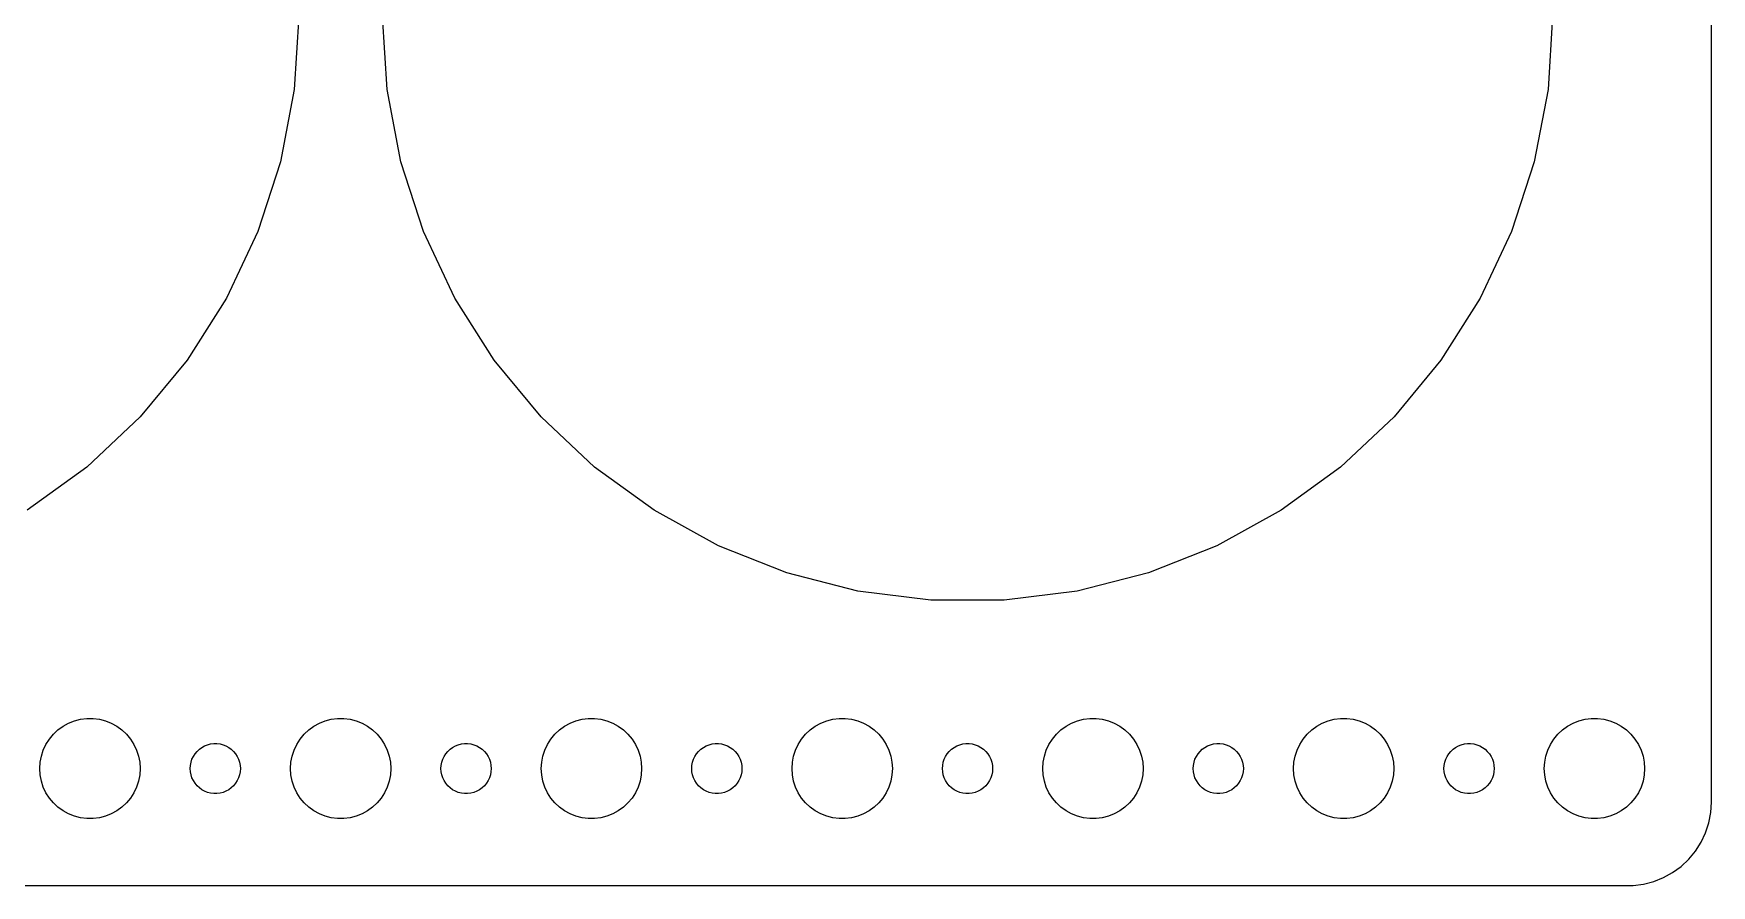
# Model space of a CAD drawing. Header units: metres. Extents: x -194 to 194, y -52 to 52.
# Drawn here: x 94.1 to 194.5, y -52 to -1 of the extents above; entities that cross this region are included whole.
import ezdxf

# ---------------------------------------------------------------- set-up
doc = ezdxf.new("R2010")
doc.units = ezdxf.units.M

msp = doc.modelspace()

# ---------------------------------------------------------------- linework, layer by layer
for p, q in [((194.5, -47), (194.5, 47)), ((110, 0), (109.724, -4.38666)), ((115.276, -4.38666), (115, 0)), ((185, 0), (184.724, -4.38666)), ((109.724, -4.38666), (108.9, -8.70413)), ((116.1, -8.70413), (115.276, -4.38666)), ((184.724, -4.38666), (183.9, -8.70413)), ((108.9, -8.70413), (107.542, -12.8844)), ((117.458, -12.8844), (116.1, -8.70413)), ((183.9, -8.70413), (182.542, -12.8844)), ((107.542, -12.8844), (105.671, -16.8614)), ((119.329, -16.8614), (117.458, -12.8844)), ((182.542, -12.8844), (180.671, -16.8614)), ((105.671, -16.8614), (103.316, -20.5725)), ((121.684, -20.5725), (119.329, -16.8614)), ((180.671, -16.8614), (178.316, -20.5725)), ((103.316, -20.5725), (100.514, -23.9591)), ((124.486, -23.9591), (121.684, -20.5725)), ((178.316, -20.5725), (175.514, -23.9591)), ((100.514, -23.9591), (97.3098, -26.968)), ((127.69, -26.968), (124.486, -23.9591)), ((175.514, -23.9591), (172.31, -26.968)), ((97.3098, -26.968), (93.7539, -29.5515)), ((131.246, -29.5515), (127.69, -26.968)), ((172.31, -26.968), (168.754, -29.5515)), ((135.098, -31.6689), (131.246, -29.5515)), ((168.754, -29.5515), (164.902, -31.6689)), ((139.184, -33.287), (135.098, -31.6689)), ((164.902, -31.6689), (160.816, -33.287)), ((143.442, -34.3801), (139.184, -33.287)), ((160.816, -33.287), (156.558, -34.3801)), ((147.802, -34.9309), (143.442, -34.3801)), ((152.198, -34.9309), (147.802, -34.9309)), ((156.558, -34.3801), (152.198, -34.9309)), ((96.2227, -42.2855), (96.573, -42.1468)), ((96.573, -42.1468), (96.9379, -42.0531)), ((96.9379, -42.0531), (97.3116, -42.0059)), ((97.3116, -42.0059), (97.6884, -42.0059)), ((97.6884, -42.0059), (98.0621, -42.0531)), ((98.0621, -42.0531), (98.427, -42.1468)), ((98.427, -42.1468), (98.7773, -42.2855)), ((111.223, -42.2855), (111.573, -42.1468)), ((111.573, -42.1468), (111.938, -42.0531)), ((111.938, -42.0531), (112.312, -42.0059)), ((112.312, -42.0059), (112.688, -42.0059)), ((112.688, -42.0059), (113.062, -42.0531)), ((113.062, -42.0531), (113.427, -42.1468)), ((113.427, -42.1468), (113.777, -42.2855)), ((126.223, -42.2855), (126.573, -42.1468)), ((126.573, -42.1468), (126.938, -42.0531)), ((126.938, -42.0531), (127.312, -42.0059)), ((127.312, -42.0059), (127.688, -42.0059)), ((127.688, -42.0059), (128.062, -42.0531)), ((128.062, -42.0531), (128.427, -42.1468)), ((128.427, -42.1468), (128.777, -42.2855)), ((141.223, -42.2855), (141.573, -42.1468)), ((141.573, -42.1468), (141.938, -42.0531)), ((141.938, -42.0531), (142.312, -42.0059)), ((142.312, -42.0059), (142.688, -42.0059)), ((142.688, -42.0059), (143.062, -42.0531)), ((143.062, -42.0531), (143.427, -42.1468)), ((143.427, -42.1468), (143.777, -42.2855)), ((156.223, -42.2855), (156.573, -42.1468)), ((156.573, -42.1468), (156.938, -42.0531)), ((156.938, -42.0531), (157.312, -42.0059)), ((157.312, -42.0059), (157.688, -42.0059)), ((157.688, -42.0059), (158.062, -42.0531)), ((158.062, -42.0531), (158.427, -42.1468)), ((158.427, -42.1468), (158.777, -42.2855)), ((171.223, -42.2855), (171.573, -42.1468)), ((171.573, -42.1468), (171.938, -42.0531)), ((171.938, -42.0531), (172.312, -42.0059)), ((172.312, -42.0059), (172.688, -42.0059)), ((172.688, -42.0059), (173.062, -42.0531)), ((173.062, -42.0531), (173.427, -42.1468)), ((173.427, -42.1468), (173.777, -42.2855)), ((186.223, -42.2855), (186.573, -42.1468)), ((186.573, -42.1468), (186.938, -42.0531)), ((186.938, -42.0531), (187.312, -42.0059)), ((187.312, -42.0059), (187.688, -42.0059)), ((187.688, -42.0059), (188.062, -42.0531)), ((188.062, -42.0531), (188.427, -42.1468)), ((188.427, -42.1468), (188.777, -42.2855)), ((95.073, -43.2366), (95.3131, -42.9464)), ((95.3131, -42.9464), (95.5877, -42.6885)), ((95.5877, -42.6885), (95.8925, -42.467)), ((95.8925, -42.467), (96.2227, -42.2855)), ((98.7773, -42.2855), (99.1075, -42.467)), ((99.1075, -42.467), (99.4123, -42.6885)), ((99.4123, -42.6885), (99.6869, -42.9464)), ((99.6869, -42.9464), (99.927, -43.2366)), ((110.073, -43.2366), (110.313, -42.9464)), ((110.313, -42.9464), (110.588, -42.6885)), ((110.588, -42.6885), (110.893, -42.467)), ((110.893, -42.467), (111.223, -42.2855)), ((113.777, -42.2855), (114.107, -42.467)), ((114.107, -42.467), (114.412, -42.6885)), ((114.412, -42.6885), (114.687, -42.9464)), ((114.687, -42.9464), (114.927, -43.2366)), ((125.073, -43.2366), (125.313, -42.9464)), ((125.313, -42.9464), (125.588, -42.6885)), ((125.588, -42.6885), (125.893, -42.467)), ((125.893, -42.467), (126.223, -42.2855)), ((128.777, -42.2855), (129.107, -42.467)), ((129.107, -42.467), (129.412, -42.6885)), ((129.412, -42.6885), (129.687, -42.9464)), ((129.687, -42.9464), (129.927, -43.2366)), ((140.073, -43.2366), (140.313, -42.9464)), ((140.313, -42.9464), (140.588, -42.6885)), ((140.588, -42.6885), (140.893, -42.467)), ((140.893, -42.467), (141.223, -42.2855)), ((143.777, -42.2855), (144.107, -42.467)), ((144.107, -42.467), (144.412, -42.6885)), ((144.412, -42.6885), (144.687, -42.9464)), ((144.687, -42.9464), (144.927, -43.2366)), ((155.073, -43.2366), (155.313, -42.9464)), ((155.313, -42.9464), (155.588, -42.6885)), ((155.588, -42.6885), (155.893, -42.467)), ((155.893, -42.467), (156.223, -42.2855)), ((158.777, -42.2855), (159.107, -42.467)), ((159.107, -42.467), (159.412, -42.6885)), ((159.412, -42.6885), (159.687, -42.9464)), ((159.687, -42.9464), (159.927, -43.2366)), ((170.073, -43.2366), (170.313, -42.9464)), ((170.313, -42.9464), (170.588, -42.6885)), ((170.588, -42.6885), (170.893, -42.467)), ((170.893, -42.467), (171.223, -42.2855)), ((173.777, -42.2855), (174.107, -42.467)), ((174.107, -42.467), (174.412, -42.6885)), ((174.412, -42.6885), (174.687, -42.9464)), ((174.687, -42.9464), (174.927, -43.2366)), ((185.073, -43.2366), (185.313, -42.9464)), ((185.313, -42.9464), (185.588, -42.6885)), ((185.588, -42.6885), (185.893, -42.467)), ((185.893, -42.467), (186.223, -42.2855)), ((188.777, -42.2855), (189.107, -42.467)), ((189.107, -42.467), (189.412, -42.6885)), ((189.412, -42.6885), (189.687, -42.9464)), ((189.687, -42.9464), (189.927, -43.2366)), ((94.5943, -44.2539), (94.7107, -43.8956)), ((94.7107, -43.8956), (94.8711, -43.5547)), ((94.8711, -43.5547), (95.073, -43.2366)), ((99.927, -43.2366), (100.129, -43.5547)), ((100.129, -43.5547), (100.289, -43.8956)), ((100.289, -43.8956), (100.406, -44.2539)), ((103.686, -44.2774), (103.786, -44.1183)), ((103.786, -44.1183), (103.907, -43.9732)), ((103.907, -43.9732), (104.044, -43.8442)), ((104.044, -43.8442), (104.196, -43.7335)), ((104.196, -43.7335), (104.361, -43.6428)), ((104.361, -43.6428), (104.536, -43.5734)), ((104.536, -43.5734), (104.719, -43.5266)), ((104.719, -43.5266), (104.906, -43.503)), ((104.906, -43.503), (105.094, -43.503)), ((105.094, -43.503), (105.281, -43.5266)), ((105.281, -43.5266), (105.464, -43.5734)), ((105.464, -43.5734), (105.639, -43.6428)), ((105.639, -43.6428), (105.804, -43.7335)), ((105.804, -43.7335), (105.956, -43.8442)), ((105.956, -43.8442), (106.093, -43.9732)), ((106.093, -43.9732), (106.214, -44.1183)), ((106.214, -44.1183), (106.314, -44.2774)), ((109.594, -44.2539), (109.711, -43.8956)), ((109.711, -43.8956), (109.871, -43.5547)), ((109.871, -43.5547), (110.073, -43.2366)), ((114.927, -43.2366), (115.129, -43.5547)), ((115.129, -43.5547), (115.289, -43.8956)), ((115.289, -43.8956), (115.406, -44.2539)), ((118.686, -44.2774), (118.786, -44.1183)), ((118.786, -44.1183), (118.907, -43.9732)), ((118.907, -43.9732), (119.044, -43.8442)), ((119.044, -43.8442), (119.196, -43.7335)), ((119.196, -43.7335), (119.361, -43.6428)), ((119.361, -43.6428), (119.536, -43.5734)), ((119.536, -43.5734), (119.719, -43.5266)), ((119.719, -43.5266), (119.906, -43.503)), ((119.906, -43.503), (120.094, -43.503)), ((120.094, -43.503), (120.281, -43.5266)), ((120.281, -43.5266), (120.464, -43.5734)), ((120.464, -43.5734), (120.639, -43.6428)), ((120.639, -43.6428), (120.804, -43.7335)), ((120.804, -43.7335), (120.956, -43.8442)), ((120.956, -43.8442), (121.093, -43.9732)), ((121.093, -43.9732), (121.214, -44.1183)), ((121.214, -44.1183), (121.314, -44.2774)), ((124.594, -44.2539), (124.711, -43.8956)), ((124.711, -43.8956), (124.871, -43.5547)), ((124.871, -43.5547), (125.073, -43.2366)), ((129.927, -43.2366), (130.129, -43.5547)), ((130.129, -43.5547), (130.289, -43.8956)), ((130.289, -43.8956), (130.406, -44.2539)), ((133.686, -44.2774), (133.786, -44.1183)), ((133.786, -44.1183), (133.907, -43.9732)), ((133.907, -43.9732), (134.044, -43.8442)), ((134.044, -43.8442), (134.196, -43.7335)), ((134.196, -43.7335), (134.361, -43.6428)), ((134.361, -43.6428), (134.536, -43.5734)), ((134.536, -43.5734), (134.719, -43.5266)), ((134.719, -43.5266), (134.906, -43.503)), ((134.906, -43.503), (135.094, -43.503)), ((135.094, -43.503), (135.281, -43.5266)), ((135.281, -43.5266), (135.464, -43.5734)), ((135.464, -43.5734), (135.639, -43.6428)), ((135.639, -43.6428), (135.804, -43.7335)), ((135.804, -43.7335), (135.956, -43.8442)), ((135.956, -43.8442), (136.093, -43.9732)), ((136.093, -43.9732), (136.214, -44.1183)), ((136.214, -44.1183), (136.314, -44.2774)), ((139.594, -44.2539), (139.711, -43.8956)), ((139.711, -43.8956), (139.871, -43.5547)), ((139.871, -43.5547), (140.073, -43.2366)), ((144.927, -43.2366), (145.129, -43.5547)), ((145.129, -43.5547), (145.289, -43.8956)), ((145.289, -43.8956), (145.406, -44.2539)), ((148.686, -44.2774), (148.786, -44.1183)), ((148.786, -44.1183), (148.907, -43.9732)), ((148.907, -43.9732), (149.044, -43.8442)), ((149.044, -43.8442), (149.196, -43.7335)), ((149.196, -43.7335), (149.361, -43.6428)), ((149.361, -43.6428), (149.536, -43.5734)), ((149.536, -43.5734), (149.719, -43.5266)), ((149.719, -43.5266), (149.906, -43.503)), ((149.906, -43.503), (150.094, -43.503)), ((150.094, -43.503), (150.281, -43.5266)), ((150.281, -43.5266), (150.464, -43.5734)), ((150.464, -43.5734), (150.639, -43.6428)), ((150.639, -43.6428), (150.804, -43.7335)), ((150.804, -43.7335), (150.956, -43.8442)), ((150.956, -43.8442), (151.093, -43.9732)), ((151.093, -43.9732), (151.214, -44.1183)), ((151.214, -44.1183), (151.314, -44.2774)), ((154.594, -44.2539), (154.711, -43.8956)), ((154.711, -43.8956), (154.871, -43.5547)), ((154.871, -43.5547), (155.073, -43.2366)), ((159.927, -43.2366), (160.129, -43.5547)), ((160.129, -43.5547), (160.289, -43.8956)), ((160.289, -43.8956), (160.406, -44.2539)), ((163.686, -44.2774), (163.786, -44.1183)), ((163.786, -44.1183), (163.907, -43.9732)), ((163.907, -43.9732), (164.044, -43.8442)), ((164.044, -43.8442), (164.196, -43.7335)), ((164.196, -43.7335), (164.361, -43.6428)), ((164.361, -43.6428), (164.536, -43.5734)), ((164.536, -43.5734), (164.719, -43.5266)), ((164.719, -43.5266), (164.906, -43.503)), ((164.906, -43.503), (165.094, -43.503)), ((165.094, -43.503), (165.281, -43.5266)), ((165.281, -43.5266), (165.464, -43.5734)), ((165.464, -43.5734), (165.639, -43.6428)), ((165.639, -43.6428), (165.804, -43.7335)), ((165.804, -43.7335), (165.956, -43.8442)), ((165.956, -43.8442), (166.093, -43.9732)), ((166.093, -43.9732), (166.214, -44.1183)), ((166.214, -44.1183), (166.314, -44.2774)), ((169.594, -44.2539), (169.711, -43.8956)), ((169.711, -43.8956), (169.871, -43.5547)), ((169.871, -43.5547), (170.073, -43.2366)), ((174.927, -43.2366), (175.129, -43.5547)), ((175.129, -43.5547), (175.289, -43.8956)), ((175.289, -43.8956), (175.406, -44.2539)), ((178.686, -44.2774), (178.786, -44.1183)), ((178.786, -44.1183), (178.907, -43.9732)), ((178.907, -43.9732), (179.044, -43.8442)), ((179.044, -43.8442), (179.196, -43.7335)), ((179.196, -43.7335), (179.361, -43.6428)), ((179.361, -43.6428), (179.536, -43.5734)), ((179.536, -43.5734), (179.719, -43.5266)), ((179.719, -43.5266), (179.906, -43.503)), ((179.906, -43.503), (180.094, -43.503)), ((180.094, -43.503), (180.281, -43.5266)), ((180.281, -43.5266), (180.464, -43.5734)), ((180.464, -43.5734), (180.639, -43.6428)), ((180.639, -43.6428), (180.804, -43.7335)), ((180.804, -43.7335), (180.956, -43.8442)), ((180.956, -43.8442), (181.093, -43.9732)), ((181.093, -43.9732), (181.214, -44.1183)), ((181.214, -44.1183), (181.314, -44.2774)), ((184.594, -44.2539), (184.711, -43.8956)), ((184.711, -43.8956), (184.871, -43.5547)), ((184.871, -43.5547), (185.073, -43.2366)), ((189.927, -43.2366), (190.129, -43.5547)), ((190.129, -43.5547), (190.289, -43.8956)), ((190.289, -43.8956), (190.406, -44.2539)), ((94.5, -45), (94.5237, -44.624)), ((94.5237, -45.376), (94.5, -45)), ((94.5237, -44.624), (94.5943, -44.2539)), ((100.406, -44.2539), (100.476, -44.624)), ((100.476, -44.624), (100.5, -45)), ((100.5, -45), (100.476, -45.376)), ((103.5, -45), (103.512, -44.812)), ((103.512, -45.188), (103.5, -45)), ((103.512, -44.812), (103.547, -44.627)), ((103.547, -44.627), (103.605, -44.4478)), ((103.605, -44.4478), (103.686, -44.2774)), ((106.314, -44.2774), (106.395, -44.4478)), ((106.395, -44.4478), (106.453, -44.627)), ((106.453, -44.627), (106.488, -44.812)), ((106.488, -44.812), (106.5, -45)), ((106.5, -45), (106.488, -45.188)), ((109.5, -45), (109.524, -44.624)), ((109.524, -45.376), (109.5, -45)), ((109.524, -44.624), (109.594, -44.2539)), ((115.406, -44.2539), (115.476, -44.624)), ((115.476, -44.624), (115.5, -45)), ((115.5, -45), (115.476, -45.376)), ((118.5, -45), (118.512, -44.812)), ((118.512, -45.188), (118.5, -45)), ((118.512, -44.812), (118.547, -44.627)), ((118.547, -44.627), (118.605, -44.4478)), ((118.605, -44.4478), (118.686, -44.2774)), ((121.314, -44.2774), (121.395, -44.4478)), ((121.395, -44.4478), (121.453, -44.627)), ((121.453, -44.627), (121.488, -44.812)), ((121.488, -44.812), (121.5, -45)), ((121.5, -45), (121.488, -45.188)), ((124.5, -45), (124.524, -44.624)), ((124.524, -45.376), (124.5, -45)), ((124.524, -44.624), (124.594, -44.2539)), ((130.406, -44.2539), (130.476, -44.624)), ((130.476, -44.624), (130.5, -45)), ((130.5, -45), (130.476, -45.376)), ((133.5, -45), (133.512, -44.812)), ((133.512, -45.188), (133.5, -45)), ((133.512, -44.812), (133.547, -44.627)), ((133.547, -44.627), (133.605, -44.4478)), ((133.605, -44.4478), (133.686, -44.2774)), ((136.314, -44.2774), (136.395, -44.4478)), ((136.395, -44.4478), (136.453, -44.627)), ((136.453, -44.627), (136.488, -44.812)), ((136.488, -44.812), (136.5, -45)), ((136.5, -45), (136.488, -45.188)), ((139.5, -45), (139.524, -44.624)), ((139.524, -45.376), (139.5, -45)), ((139.524, -44.624), (139.594, -44.2539)), ((145.406, -44.2539), (145.476, -44.624)), ((145.476, -44.624), (145.5, -45)), ((145.5, -45), (145.476, -45.376)), ((148.5, -45), (148.512, -44.812)), ((148.512, -45.188), (148.5, -45)), ((148.512, -44.812), (148.547, -44.627)), ((148.547, -44.627), (148.605, -44.4478)), ((148.605, -44.4478), (148.686, -44.2774)), ((151.314, -44.2774), (151.395, -44.4478)), ((151.395, -44.4478), (151.453, -44.627)), ((151.453, -44.627), (151.488, -44.812)), ((151.488, -44.812), (151.5, -45)), ((151.5, -45), (151.488, -45.188)), ((154.5, -45), (154.524, -44.624)), ((154.524, -45.376), (154.5, -45)), ((154.524, -44.624), (154.594, -44.2539)), ((160.406, -44.2539), (160.476, -44.624)), ((160.476, -44.624), (160.5, -45)), ((160.5, -45), (160.476, -45.376)), ((163.5, -45), (163.512, -44.812)), ((163.512, -45.188), (163.5, -45)), ((163.512, -44.812), (163.547, -44.627)), ((163.547, -44.627), (163.605, -44.4478)), ((163.605, -44.4478), (163.686, -44.2774)), ((166.314, -44.2774), (166.395, -44.4478)), ((166.395, -44.4478), (166.453, -44.627)), ((166.453, -44.627), (166.488, -44.812)), ((166.488, -44.812), (166.5, -45)), ((166.5, -45), (166.488, -45.188)), ((169.5, -45), (169.524, -44.624)), ((169.524, -45.376), (169.5, -45)), ((169.524, -44.624), (169.594, -44.2539)), ((175.406, -44.2539), (175.476, -44.624)), ((175.476, -44.624), (175.5, -45)), ((175.5, -45), (175.476, -45.376)), ((178.5, -45), (178.512, -44.812)), ((178.512, -45.188), (178.5, -45)), ((178.512, -44.812), (178.547, -44.627)), ((178.547, -44.627), (178.605, -44.4478)), ((178.605, -44.4478), (178.686, -44.2774)), ((181.314, -44.2774), (181.395, -44.4478)), ((181.395, -44.4478), (181.453, -44.627)), ((181.453, -44.627), (181.488, -44.812)), ((181.488, -44.812), (181.5, -45)), ((181.5, -45), (181.488, -45.188)), ((184.5, -45), (184.524, -44.624)), ((184.524, -45.376), (184.5, -45)), ((184.524, -44.624), (184.594, -44.2539)), ((190.406, -44.2539), (190.476, -44.624)), ((190.476, -44.624), (190.5, -45)), ((190.5, -45), (190.476, -45.376)), ((94.5943, -45.7461), (94.5237, -45.376)), ((94.7107, -46.1044), (94.5943, -45.7461)), ((94.8711, -46.4453), (94.7107, -46.1044)), ((100.289, -46.1044), (100.129, -46.4453)), ((100.406, -45.7461), (100.289, -46.1044)), ((100.476, -45.376), (100.406, -45.7461)), ((103.547, -45.373), (103.512, -45.188)), ((103.605, -45.5522), (103.547, -45.373)), ((103.686, -45.7226), (103.605, -45.5522)), ((103.786, -45.8817), (103.686, -45.7226)), ((103.907, -46.0268), (103.786, -45.8817)), ((104.044, -46.1558), (103.907, -46.0268)), ((104.196, -46.2665), (104.044, -46.1558)), ((105.956, -46.1558), (105.804, -46.2665)), ((106.093, -46.0268), (105.956, -46.1558)), ((106.214, -45.8817), (106.093, -46.0268)), ((106.314, -45.7226), (106.214, -45.8817)), ((106.395, -45.5522), (106.314, -45.7226)), ((106.453, -45.373), (106.395, -45.5522)), ((106.488, -45.188), (106.453, -45.373)), ((109.594, -45.7461), (109.524, -45.376)), ((109.711, -46.1044), (109.594, -45.7461)), ((109.871, -46.4453), (109.711, -46.1044)), ((115.289, -46.1044), (115.129, -46.4453)), ((115.406, -45.7461), (115.289, -46.1044)), ((115.476, -45.376), (115.406, -45.7461)), ((118.547, -45.373), (118.512, -45.188)), ((118.605, -45.5522), (118.547, -45.373)), ((118.686, -45.7226), (118.605, -45.5522)), ((118.786, -45.8817), (118.686, -45.7226)), ((118.907, -46.0268), (118.786, -45.8817)), ((119.044, -46.1558), (118.907, -46.0268)), ((119.196, -46.2665), (119.044, -46.1558)), ((120.956, -46.1558), (120.804, -46.2665)), ((121.093, -46.0268), (120.956, -46.1558)), ((121.214, -45.8817), (121.093, -46.0268)), ((121.314, -45.7226), (121.214, -45.8817)), ((121.395, -45.5522), (121.314, -45.7226)), ((121.453, -45.373), (121.395, -45.5522)), ((121.488, -45.188), (121.453, -45.373)), ((124.594, -45.7461), (124.524, -45.376)), ((124.711, -46.1044), (124.594, -45.7461)), ((124.871, -46.4453), (124.711, -46.1044)), ((130.289, -46.1044), (130.129, -46.4453)), ((130.406, -45.7461), (130.289, -46.1044)), ((130.476, -45.376), (130.406, -45.7461)), ((133.547, -45.373), (133.512, -45.188)), ((133.605, -45.5522), (133.547, -45.373)), ((133.686, -45.7226), (133.605, -45.5522)), ((133.786, -45.8817), (133.686, -45.7226)), ((133.907, -46.0268), (133.786, -45.8817)), ((134.044, -46.1558), (133.907, -46.0268)), ((134.196, -46.2665), (134.044, -46.1558)), ((135.956, -46.1558), (135.804, -46.2665)), ((136.093, -46.0268), (135.956, -46.1558)), ((136.214, -45.8817), (136.093, -46.0268)), ((136.314, -45.7226), (136.214, -45.8817)), ((136.395, -45.5522), (136.314, -45.7226)), ((136.453, -45.373), (136.395, -45.5522)), ((136.488, -45.188), (136.453, -45.373)), ((139.594, -45.7461), (139.524, -45.376)), ((139.711, -46.1044), (139.594, -45.7461)), ((139.871, -46.4453), (139.711, -46.1044)), ((145.289, -46.1044), (145.129, -46.4453)), ((145.406, -45.7461), (145.289, -46.1044)), ((145.476, -45.376), (145.406, -45.7461)), ((148.547, -45.373), (148.512, -45.188)), ((148.605, -45.5522), (148.547, -45.373)), ((148.686, -45.7226), (148.605, -45.5522)), ((148.786, -45.8817), (148.686, -45.7226)), ((148.907, -46.0268), (148.786, -45.8817)), ((149.044, -46.1558), (148.907, -46.0268)), ((149.196, -46.2665), (149.044, -46.1558)), ((150.956, -46.1558), (150.804, -46.2665)), ((151.093, -46.0268), (150.956, -46.1558)), ((151.214, -45.8817), (151.093, -46.0268)), ((151.314, -45.7226), (151.214, -45.8817)), ((151.395, -45.5522), (151.314, -45.7226)), ((151.453, -45.373), (151.395, -45.5522)), ((151.488, -45.188), (151.453, -45.373)), ((154.594, -45.7461), (154.524, -45.376)), ((154.711, -46.1044), (154.594, -45.7461)), ((154.871, -46.4453), (154.711, -46.1044)), ((160.289, -46.1044), (160.129, -46.4453)), ((160.406, -45.7461), (160.289, -46.1044)), ((160.476, -45.376), (160.406, -45.7461)), ((163.547, -45.373), (163.512, -45.188)), ((163.605, -45.5522), (163.547, -45.373)), ((163.686, -45.7226), (163.605, -45.5522)), ((163.786, -45.8817), (163.686, -45.7226)), ((163.907, -46.0268), (163.786, -45.8817)), ((164.044, -46.1558), (163.907, -46.0268)), ((164.196, -46.2665), (164.044, -46.1558)), ((165.956, -46.1558), (165.804, -46.2665)), ((166.093, -46.0268), (165.956, -46.1558)), ((166.214, -45.8817), (166.093, -46.0268)), ((166.314, -45.7226), (166.214, -45.8817)), ((166.395, -45.5522), (166.314, -45.7226)), ((166.453, -45.373), (166.395, -45.5522)), ((166.488, -45.188), (166.453, -45.373)), ((169.594, -45.7461), (169.524, -45.376)), ((169.711, -46.1044), (169.594, -45.7461)), ((169.871, -46.4453), (169.711, -46.1044)), ((175.289, -46.1044), (175.129, -46.4453)), ((175.406, -45.7461), (175.289, -46.1044)), ((175.476, -45.376), (175.406, -45.7461)), ((178.547, -45.373), (178.512, -45.188)), ((178.605, -45.5522), (178.547, -45.373)), ((178.686, -45.7226), (178.605, -45.5522)), ((178.786, -45.8817), (178.686, -45.7226)), ((178.907, -46.0268), (178.786, -45.8817)), ((179.044, -46.1558), (178.907, -46.0268)), ((179.196, -46.2665), (179.044, -46.1558)), ((180.956, -46.1558), (180.804, -46.2665)), ((181.093, -46.0268), (180.956, -46.1558)), ((181.214, -45.8817), (181.093, -46.0268)), ((181.314, -45.7226), (181.214, -45.8817)), ((181.395, -45.5522), (181.314, -45.7226)), ((181.453, -45.373), (181.395, -45.5522)), ((181.488, -45.188), (181.453, -45.373)), ((184.594, -45.7461), (184.524, -45.376)), ((184.711, -46.1044), (184.594, -45.7461)), ((184.871, -46.4453), (184.711, -46.1044)), ((190.289, -46.1044), (190.129, -46.4453)), ((190.406, -45.7461), (190.289, -46.1044)), ((190.476, -45.376), (190.406, -45.7461)), ((95.073, -46.7634), (94.8711, -46.4453)), ((95.3131, -47.0536), (95.073, -46.7634)), ((95.5877, -47.3115), (95.3131, -47.0536)), ((99.6869, -47.0536), (99.4123, -47.3115)), ((99.927, -46.7634), (99.6869, -47.0536)), ((100.129, -46.4453), (99.927, -46.7634)), ((104.361, -46.3572), (104.196, -46.2665)), ((104.536, -46.4266), (104.361, -46.3572)), ((104.719, -46.4734), (104.536, -46.4266)), ((104.906, -46.497), (104.719, -46.4734)), ((105.094, -46.497), (104.906, -46.497)), ((105.281, -46.4734), (105.094, -46.497)), ((105.464, -46.4266), (105.281, -46.4734)), ((105.639, -46.3572), (105.464, -46.4266)), ((105.804, -46.2665), (105.639, -46.3572)), ((110.073, -46.7634), (109.871, -46.4453)), ((110.313, -47.0536), (110.073, -46.7634)), ((110.588, -47.3115), (110.313, -47.0536)), ((114.687, -47.0536), (114.412, -47.3115)), ((114.927, -46.7634), (114.687, -47.0536)), ((115.129, -46.4453), (114.927, -46.7634)), ((119.361, -46.3572), (119.196, -46.2665)), ((119.536, -46.4266), (119.361, -46.3572)), ((119.719, -46.4734), (119.536, -46.4266)), ((119.906, -46.497), (119.719, -46.4734)), ((120.094, -46.497), (119.906, -46.497)), ((120.281, -46.4734), (120.094, -46.497)), ((120.464, -46.4266), (120.281, -46.4734)), ((120.639, -46.3572), (120.464, -46.4266)), ((120.804, -46.2665), (120.639, -46.3572)), ((125.073, -46.7634), (124.871, -46.4453)), ((125.313, -47.0536), (125.073, -46.7634)), ((125.588, -47.3115), (125.313, -47.0536)), ((129.687, -47.0536), (129.412, -47.3115)), ((129.927, -46.7634), (129.687, -47.0536)), ((130.129, -46.4453), (129.927, -46.7634)), ((134.361, -46.3572), (134.196, -46.2665)), ((134.536, -46.4266), (134.361, -46.3572)), ((134.719, -46.4734), (134.536, -46.4266)), ((134.906, -46.497), (134.719, -46.4734)), ((135.094, -46.497), (134.906, -46.497)), ((135.281, -46.4734), (135.094, -46.497)), ((135.464, -46.4266), (135.281, -46.4734)), ((135.639, -46.3572), (135.464, -46.4266)), ((135.804, -46.2665), (135.639, -46.3572)), ((140.073, -46.7634), (139.871, -46.4453)), ((140.313, -47.0536), (140.073, -46.7634)), ((140.588, -47.3115), (140.313, -47.0536)), ((144.687, -47.0536), (144.412, -47.3115)), ((144.927, -46.7634), (144.687, -47.0536)), ((145.129, -46.4453), (144.927, -46.7634)), ((149.361, -46.3572), (149.196, -46.2665)), ((149.536, -46.4266), (149.361, -46.3572)), ((149.719, -46.4734), (149.536, -46.4266)), ((149.906, -46.497), (149.719, -46.4734)), ((150.094, -46.497), (149.906, -46.497)), ((150.281, -46.4734), (150.094, -46.497)), ((150.464, -46.4266), (150.281, -46.4734)), ((150.639, -46.3572), (150.464, -46.4266)), ((150.804, -46.2665), (150.639, -46.3572)), ((155.073, -46.7634), (154.871, -46.4453)), ((155.313, -47.0536), (155.073, -46.7634)), ((155.588, -47.3115), (155.313, -47.0536)), ((159.687, -47.0536), (159.412, -47.3115)), ((159.927, -46.7634), (159.687, -47.0536)), ((160.129, -46.4453), (159.927, -46.7634)), ((164.361, -46.3572), (164.196, -46.2665)), ((164.536, -46.4266), (164.361, -46.3572)), ((164.719, -46.4734), (164.536, -46.4266)), ((164.906, -46.497), (164.719, -46.4734)), ((165.094, -46.497), (164.906, -46.497)), ((165.281, -46.4734), (165.094, -46.497)), ((165.464, -46.4266), (165.281, -46.4734)), ((165.639, -46.3572), (165.464, -46.4266)), ((165.804, -46.2665), (165.639, -46.3572)), ((170.073, -46.7634), (169.871, -46.4453)), ((170.313, -47.0536), (170.073, -46.7634)), ((170.588, -47.3115), (170.313, -47.0536)), ((174.687, -47.0536), (174.412, -47.3115)), ((174.927, -46.7634), (174.687, -47.0536)), ((175.129, -46.4453), (174.927, -46.7634)), ((179.361, -46.3572), (179.196, -46.2665)), ((179.536, -46.4266), (179.361, -46.3572)), ((179.719, -46.4734), (179.536, -46.4266)), ((179.906, -46.497), (179.719, -46.4734)), ((180.094, -46.497), (179.906, -46.497)), ((180.281, -46.4734), (180.094, -46.497)), ((180.464, -46.4266), (180.281, -46.4734)), ((180.639, -46.3572), (180.464, -46.4266)), ((180.804, -46.2665), (180.639, -46.3572)), ((185.073, -46.7634), (184.871, -46.4453)), ((185.313, -47.0536), (185.073, -46.7634)), ((185.588, -47.3115), (185.313, -47.0536)), ((189.687, -47.0536), (189.412, -47.3115)), ((189.927, -46.7634), (189.687, -47.0536)), ((190.129, -46.4453), (189.927, -46.7634)), ((194.461, -47.6267), (194.5, -47)), ((95.8925, -47.533), (95.5877, -47.3115)), ((96.2227, -47.7145), (95.8925, -47.533)), ((96.573, -47.8532), (96.2227, -47.7145)), ((96.9379, -47.9469), (96.573, -47.8532)), ((97.3116, -47.9941), (96.9379, -47.9469)), ((97.6884, -47.9941), (97.3116, -47.9941)), ((98.0621, -47.9469), (97.6884, -47.9941)), ((98.427, -47.8532), (98.0621, -47.9469)), ((98.7773, -47.7145), (98.427, -47.8532)), ((99.1075, -47.533), (98.7773, -47.7145)), ((99.4123, -47.3115), (99.1075, -47.533)), ((110.893, -47.533), (110.588, -47.3115)), ((111.223, -47.7145), (110.893, -47.533)), ((111.573, -47.8532), (111.223, -47.7145)), ((111.938, -47.9469), (111.573, -47.8532)), ((112.312, -47.9941), (111.938, -47.9469)), ((112.688, -47.9941), (112.312, -47.9941)), ((113.062, -47.9469), (112.688, -47.9941)), ((113.427, -47.8532), (113.062, -47.9469)), ((113.777, -47.7145), (113.427, -47.8532)), ((114.107, -47.533), (113.777, -47.7145)), ((114.412, -47.3115), (114.107, -47.533)), ((125.893, -47.533), (125.588, -47.3115)), ((126.223, -47.7145), (125.893, -47.533)), ((126.573, -47.8532), (126.223, -47.7145)), ((126.938, -47.9469), (126.573, -47.8532)), ((127.312, -47.9941), (126.938, -47.9469)), ((127.688, -47.9941), (127.312, -47.9941)), ((128.062, -47.9469), (127.688, -47.9941)), ((128.427, -47.8532), (128.062, -47.9469)), ((128.777, -47.7145), (128.427, -47.8532)), ((129.107, -47.533), (128.777, -47.7145)), ((129.412, -47.3115), (129.107, -47.533)), ((140.893, -47.533), (140.588, -47.3115)), ((141.223, -47.7145), (140.893, -47.533)), ((141.573, -47.8532), (141.223, -47.7145)), ((141.938, -47.9469), (141.573, -47.8532)), ((142.312, -47.9941), (141.938, -47.9469)), ((142.688, -47.9941), (142.312, -47.9941)), ((143.062, -47.9469), (142.688, -47.9941)), ((143.427, -47.8532), (143.062, -47.9469)), ((143.777, -47.7145), (143.427, -47.8532)), ((144.107, -47.533), (143.777, -47.7145)), ((144.412, -47.3115), (144.107, -47.533)), ((155.893, -47.533), (155.588, -47.3115)), ((156.223, -47.7145), (155.893, -47.533)), ((156.573, -47.8532), (156.223, -47.7145)), ((156.938, -47.9469), (156.573, -47.8532)), ((157.312, -47.9941), (156.938, -47.9469)), ((157.688, -47.9941), (157.312, -47.9941)), ((158.062, -47.9469), (157.688, -47.9941)), ((158.427, -47.8532), (158.062, -47.9469)), ((158.777, -47.7145), (158.427, -47.8532)), ((159.107, -47.533), (158.777, -47.7145)), ((159.412, -47.3115), (159.107, -47.533)), ((170.893, -47.533), (170.588, -47.3115)), ((171.223, -47.7145), (170.893, -47.533)), ((171.573, -47.8532), (171.223, -47.7145)), ((171.938, -47.9469), (171.573, -47.8532)), ((172.312, -47.9941), (171.938, -47.9469)), ((172.688, -47.9941), (172.312, -47.9941)), ((173.062, -47.9469), (172.688, -47.9941)), ((173.427, -47.8532), (173.062, -47.9469)), ((173.777, -47.7145), (173.427, -47.8532)), ((174.107, -47.533), (173.777, -47.7145)), ((174.412, -47.3115), (174.107, -47.533)), ((185.893, -47.533), (185.588, -47.3115)), ((186.223, -47.7145), (185.893, -47.533)), ((186.573, -47.8532), (186.223, -47.7145)), ((186.938, -47.9469), (186.573, -47.8532)), ((187.312, -47.9941), (186.938, -47.9469)), ((187.688, -47.9941), (187.312, -47.9941)), ((188.062, -47.9469), (187.688, -47.9941)), ((188.427, -47.8532), (188.062, -47.9469)), ((188.777, -47.7145), (188.427, -47.8532)), ((189.107, -47.533), (188.777, -47.7145)), ((189.412, -47.3115), (189.107, -47.533)), ((194.343, -48.2434), (194.461, -47.6267)), ((193.882, -49.4088), (194.149, -48.8406)), ((194.149, -48.8406), (194.343, -48.2434)), ((193.145, -50.4227), (193.545, -49.9389)), ((193.545, -49.9389), (193.882, -49.4088)), ((192.179, -51.2216), (192.687, -50.8526)), ((192.687, -50.8526), (193.145, -50.4227)), ((-189.814, -51.9901), (189.814, -51.9901)), ((189.814, -51.9901), (190.437, -51.9114)), ((190.437, -51.9114), (191.045, -51.7553)), ((191.045, -51.7553), (191.629, -51.5241)), ((191.629, -51.5241), (192.179, -51.2216))]:
    msp.add_line(p, q)

doc.saveas('drawing.dxf')
